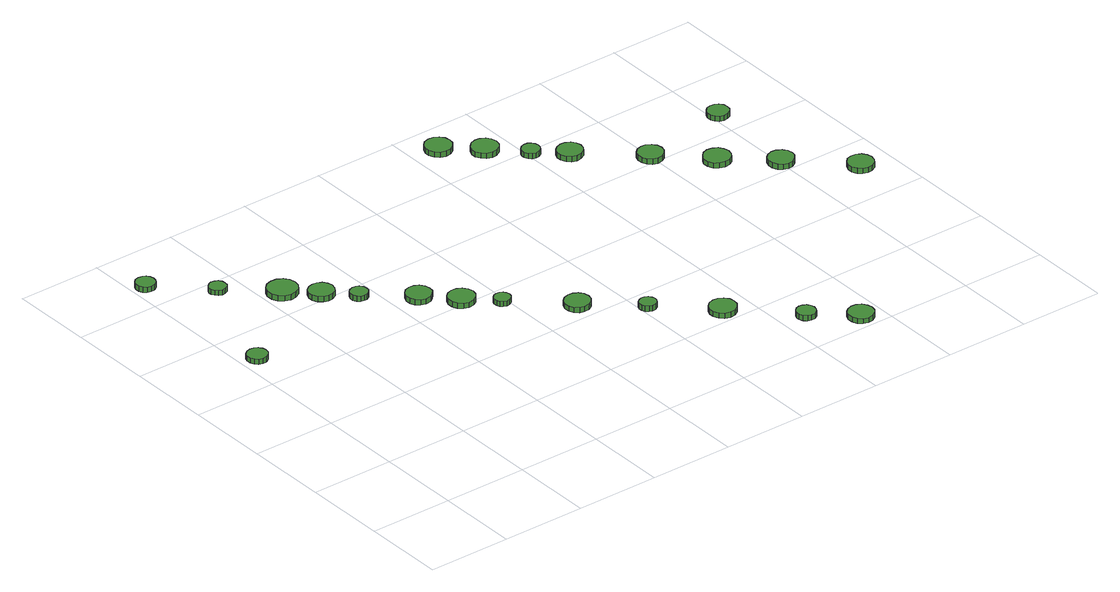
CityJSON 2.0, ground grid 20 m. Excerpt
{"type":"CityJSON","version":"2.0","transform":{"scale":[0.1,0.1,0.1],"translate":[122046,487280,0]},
"CityObjects":{
"tree1":{"type":"SolitaryVegetationObject","attributes":{"function":"something"},"geometry":[{"type":"MultiSurface","lod":"1","boundaries":[[[0,1,2,3,4,5,6,7,8,9,10,11,12,13,14]],[[15,16,17,18,19,20,21,22,23,24,25,26,27,28,29]],[[0,29,28,1]],[[1,28,27,2]],[[2,27,26,3]],[[3,26,25,4]],[[4,25,24,5]],[[5,24,23,6]],[[6,23,22,7]],[[7,22,21,8]],[[8,21,20,9]],[[9,20,19,10]],[[10,19,18,11]],[[11,18,17,12]],[[12,17,16,13]],[[13,16,15,14]],[[14,15,29,0]]]}]},
"tree2":{"type":"SolitaryVegetationObject","attributes":{"function":"something"},"geometry":[{"type":"MultiSurface","lod":"1","boundaries":[[[30,31,32,33,34,35,36,37,38,39,40,41,42,43,44]],[[45,46,47,48,49,50,51,52,53,54,55,56,57,58,59]],[[30,59,58,31]],[[31,58,57,32]],[[32,57,56,33]],[[33,56,55,34]],[[34,55,54,35]],[[35,54,53,36]],[[36,53,52,37]],[[37,52,51,38]],[[38,51,50,39]],[[39,50,49,40]],[[40,49,48,41]],[[41,48,47,42]],[[42,47,46,43]],[[43,46,45,44]],[[44,45,59,30]]]}]},
"tree3":{"type":"SolitaryVegetationObject","attributes":{"function":"something"},"geometry":[{"type":"MultiSurface","lod":"1","boundaries":[[[60,61,62,63,64,65,66,67,68,69,70,71,72,73,74]],[[75,76,77,78,79,80,81,82,83,84,85,86,87,88,89]],[[60,89,88,61]],[[61,88,87,62]],[[62,87,86,63]],[[63,86,85,64]],[[64,85,84,65]],[[65,84,83,66]],[[66,83,82,67]],[[67,82,81,68]],[[68,81,80,69]],[[69,80,79,70]],[[70,79,78,71]],[[71,78,77,72]],[[72,77,76,73]],[[73,76,75,74]],[[74,75,89,60]]]}]},
"tree4":{"type":"SolitaryVegetationObject","attributes":{"function":"something"},"geometry":[{"type":"MultiSurface","lod":"1","boundaries":[[[90,91,92,93,94,95,96,97,98,99,100,101,102,103,104]],[[105,106,107,108,109,110,111,112,113,114,115,116,117,118,119]],[[90,119,118,91]],[[91,118,117,92]],[[92,117,116,93]],[[93,116,115,94]],[[94,115,114,95]],[[95,114,113,96]],[[96,113,112,97]],[[97,112,111,98]],[[98,111,110,99]],[[99,110,109,100]],[[100,109,108,101]],[[101,108,107,102]],[[102,107,106,103]],[[103,106,105,104]],[[104,105,119,90]]]}]},
"tree5":{"type":"SolitaryVegetationObject","attributes":{"function":"something"},"geometry":[{"type":"MultiSurface","lod":"1","boundaries":[[[120,121,122,123,124,125,126,127,128,129,130,131,132,133,134]],[[135,136,137,138,139,140,141,142,143,144,145,146,147,148,149]],[[120,149,148,121]],[[121,148,147,122]],[[122,147,146,123]],[[123,146,145,124]],[[124,145,144,125]],[[125,144,143,126]],[[126,143,142,127]],[[127,142,141,128]],[[128,141,140,129]],[[129,140,139,130]],[[130,139,138,131]],[[131,138,137,132]],[[132,137,136,133]],[[133,136,135,134]],[[134,135,149,120]]]}]},
"tree6":{"type":"SolitaryVegetationObject","attributes":{"function":"something"},"geometry":[{"type":"MultiSurface","lod":"1","boundaries":[[[150,151,152,153,154,155,156,157,158,159,160,161,162,163,164]],[[165,166,167,168,169,170,171,172,173,174,175,176,177,178,179]],[[150,179,178,151]],[[151,178,177,152]],[[152,177,176,153]],[[153,176,175,154]],[[154,175,174,155]],[[155,174,173,156]],[[156,173,172,157]],[[157,172,171,158]],[[158,171,170,159]],[[159,170,169,160]],[[160,169,168,161]],[[161,168,167,162]],[[162,167,166,163]],[[163,166,165,164]],[[164,165,179,150]]]}]},
"tree7":{"type":"SolitaryVegetationObject","attributes":{"function":"something"},"geometry":[{"type":"MultiSurface","lod":"1","boundaries":[[[180,181,182,183,184,185,186,187,188,189,190,191,192,193,194]],[[195,196,197,198,199,200,201,202,203,204,205,206,207,208,209]],[[180,209,208,181]],[[181,208,207,182]],[[182,207,206,183]],[[183,206,205,184]],[[184,205,204,185]],[[185,204,203,186]],[[186,203,202,187]],[[187,202,201,188]],[[188,201,200,189]],[[189,200,199,190]],[[190,199,198,191]],[[191,198,197,192]],[[192,197,196,193]],[[193,196,195,194]],[[194,195,209,180]]]}]},
"tree8":{"type":"SolitaryVegetationObject","attributes":{"function":"something"},"geometry":[{"type":"MultiSurface","lod":"1","boundaries":[[[210,211,212,213,214,215,216,217,218,219,220,221,222,223,224]],[[225,226,227,228,229,230,231,232,233,234,235,236,237,238,239]],[[210,239,238,211]],[[211,238,237,212]],[[212,237,236,213]],[[213,236,235,214]],[[214,235,234,215]],[[215,234,233,216]],[[216,233,232,217]],[[217,232,231,218]],[[218,231,230,219]],[[219,230,229,220]],[[220,229,228,221]],[[221,228,227,222]],[[222,227,226,223]],[[223,226,225,224]],[[224,225,239,210]]]}]},
"tree9":{"type":"SolitaryVegetationObject","attributes":{"function":"something"},"geometry":[{"type":"MultiSurface","lod":"1","boundaries":[[[240,241,242,243,244,245,246,247,248,249,250,251,252,253,254]],[[255,256,257,258,259,260,261,262,263,264,265,266,267,268,269]],[[240,269,268,241]],[[241,268,267,242]],[[242,267,266,243]],[[243,266,265,244]],[[244,265,264,245]],[[245,264,263,246]],[[246,263,262,247]],[[247,262,261,248]],[[248,261,260,249]],[[249,260,259,250]],[[250,259,258,251]],[[251,258,257,252]],[[252,257,256,253]],[[253,256,255,254]],[[254,255,269,240]]]}]},
"tree10":{"type":"SolitaryVegetationObject","attributes":{"function":"something"},"geometry":[{"type":"MultiSurface","lod":"1","boundaries":[[[270,271,272,273,274,275,276,277,278,279,280,281,282,283,284]],[[285,286,287,288,289,290,291,292,293,294,295,296,297,298,299]],[[270,299,298,271]],[[271,298,297,272]],[[272,297,296,273]],[[273,296,295,274]],[[274,295,294,275]],[[275,294,293,276]],[[276,293,292,277]],[[277,292,291,278]],[[278,291,290,279]],[[279,290,289,280]],[[280,289,288,281]],[[281,288,287,282]],[[282,287,286,283]],[[283,286,285,284]],[[284,285,299,270]]]}]},
"tree11":{"type":"SolitaryVegetationObject","attributes":{"function":"something"},"geometry":[{"type":"MultiSurface","lod":"1","boundaries":[[[300,301,302,303,304,305,306,307,308,309,310,311,312,313,314]],[[315,316,317,318,319,320,321,322,323,324,325,326,327,328,329]],[[300,329,328,301]],[[301,328,327,302]],[[302,327,326,303]],[[303,326,325,304]],[[304,325,324,305]],[[305,324,323,306]],[[306,323,322,307]],[[307,322,321,308]],[[308,321,320,309]],[[309,320,319,310]],[[310,319,318,311]],[[311,318,317,312]],[[312,317,316,313]],[[313,316,315,314]],[[314,315,329,300]]]}]},
"tree12":{"type":"SolitaryVegetationObject","attributes":{"function":"something"},"geometry":[{"type":"MultiSurface","lod":"1","boundaries":[[[330,331,332,333,334,335,336,337,338,339,340,341,342,343,344]],[[345,346,347,348,349,350,351,352,353,354,355,356,357,358,359]],[[330,359,358,331]],[[331,358,357,332]],[[332,357,356,333]],[[333,356,355,334]],[[334,355,354,335]],[[335,354,353,336]],[[336,353,352,337]],[[337,352,351,338]],[[338,351,350,339]],[[339,350,349,340]],[[340,349,348,341]],[[341,348,347,342]],[[342,347,346,343]],[[343,346,345,344]],[[344,345,359,330]]]}]},
"tree13":{"type":"SolitaryVegetationObject","attributes":{"function":"something"},"geometry":[{"type":"MultiSurface","lod":"1","boundaries":[[[360,361,362,363,364,365,366,367,368,369,370,371,372,373,374]],[[375,376,377,378,379,380,381,382,383,384,385,386,387,388,389]],[[360,389,388,361]],[[361,388,387,362]],[[362,387,386,363]],[[363,386,385,364]],[[364,385,384,365]],[[365,384,383,366]],[[366,383,382,367]],[[367,382,381,368]],[[368,381,380,369]],[[369,380,379,370]],[[370,379,378,371]],[[371,378,377,372]],[[372,377,376,373]],[[373,376,375,374]],[[374,375,389,360]]]}]},
"tree14":{"type":"SolitaryVegetationObject","attributes":{"function":"something"},"geometry":[{"type":"MultiSurface","lod":"1","boundaries":[[[390,391,392,393,394,395,396,397,398,399,400,401,402,403,404]],[[405,406,407,408,409,410,411,412,413,414,415,416,417,418,419]],[[390,419,418,391]],[[391,418,417,392]],[[392,417,416,393]],[[393,416,415,394]],[[394,415,414,395]],[[395,414,413,396]],[[396,413,412,397]],[[397,412,411,398]],[[398,411,410,399]],[[399,410,409,400]],[[400,409,408,401]],[[401,408,407,402]],[[402,407,406,403]],[[403,406,405,404]],[[404,405,419,390]]]}]},
"tree15":{"type":"SolitaryVegetationObject","attributes":{"function":"something"},"geometry":[{"type":"MultiSurface","lod":"1","boundaries":[[[420,421,422,423,424,425,426,427,428,429,430,431,432,433,434]],[[435,436,437,438,439,440,441,442,443,444,445,446,447,448,449]],[[420,449,448,421]],[[421,448,447,422]],[[422,447,446,423]],[[423,446,445,424]],[[424,445,444,425]],[[425,444,443,426]],[[426,443,442,427]],[[427,442,441,428]],[[428,441,440,429]],[[429,440,439,430]],[[430,439,438,431]],[[431,438,437,432]],[[432,437,436,433]],[[433,436,435,434]],[[434,435,449,420]]]}]},
"tree16":{"type":"SolitaryVegetationObject","attributes":{"function":"something"},"geometry":[{"type":"MultiSurface","lod":"1","boundaries":[[[450,451,452,453,454,455,456,457,458,459,460,461,462,463,464]],[[465,466,467,468,469,470,471,472,473,474,475,476,477,478,479]],[[450,479,478,451]],[[451,478,477,452]],[[452,477,476,453]],[[453,476,475,454]],[[454,475,474,455]],[[455,474,473,456]],[[456,473,472,457]],[[457,472,471,458]],[[458,471,470,459]],[[459,470,469,460]],[[460,469,468,461]],[[461,468,467,462]],[[462,467,466,463]],[[463,466,465,464]],[[464,465,479,450]]]}]},
"tree17":{"type":"SolitaryVegetationObject","attributes":{"function":"something"},"geometry":[{"type":"MultiSurface","lod":"1","boundaries":[[[480,481,482,483,484,485,486,487,488,489,490,491,492,493,494]],[[495,496,497,498,499,500,501,502,503,504,505,506,507,508,509]],[[480,509,508,481]],[[481,508,507,482]],[[482,507,506,483]],[[483,506,505,484]],[[484,505,504,485]],[[485,504,503,486]],[[486,503,502,487]],[[487,502,501,488]],[[488,501,500,489]],[[489,500,499,490]],[[490,499,498,491]],[[491,498,497,492]],[[492,497,496,493]],[[493,496,495,494]],[[494,495,509,480]]]}]},
"tree18":{"type":"SolitaryVegetationObject","attributes":{"function":"something"},"geometry":[{"type":"MultiSurface","lod":"1","boundaries":[[[510,511,512,513,514,515,516,517,518,519,520,521,522,523,524]],[[525,526,527,528,529,530,531,532,533,534,535,536,537,538,539]],[[510,539,538,511]],[[511,538,537,512]],[[512,537,536,513]],[[513,536,535,514]],[[514,535,534,515]],[[515,534,533,516]],[[516,533,532,517]],[[517,532,531,518]],[[518,531,530,519]],[[519,530,529,520]],[[520,529,528,521]],[[521,528,527,522]],[[522,527,526,523]],[[523,526,525,524]],[[524,525,539,510]]]}]},
"tree19":{"type":"SolitaryVegetationObject","attributes":{"function":"something"},"geometry":[{"type":"MultiSurface","lod":"1","boundaries":[[[540,541,542,543,544,545,546,547,548,549,550,551,552,553,554]],[[555,556,557,558,559,560,561,562,563,564,565,566,567,568,569]],[[540,569,568,541]],[[541,568,567,542]],[[542,567,566,543]],[[543,566,565,544]],[[544,565,564,545]],[[545,564,563,546]],[[546,563,562,547]],[[547,562,561,548]],[[548,561,560,549]],[[549,560,559,550]],[[550,559,558,551]],[[551,558,557,552]],[[552,557,556,553]],[[553,556,555,554]],[[554,555,569,540]]]}]},
"tree20":{"type":"SolitaryVegetationObject","attributes":{"function":"something"},"geometry":[{"type":"MultiSurface","lod":"1","boundaries":[[[570,571,572,573,574,575,576,577,578,579,580,581,582,583,584]],[[585,586,587,588,589,590,591,592,593,594,595,596,597,598,599]],[[570,599,598,571]],[[571,598,597,572]],[[572,597,596,573]],[[573,596,595,574]],[[574,595,594,575]],[[575,594,593,576]],[[576,593,592,577]],[[577,592,591,578]],[[578,591,590,579]],[[579,590,589,580]],[[580,589,588,581]],[[581,588,587,582]],[[582,587,586,583]],[[583,586,585,584]],[[584,585,599,570]]]}]},
"tree21":{"type":"SolitaryVegetationObject","attributes":{"function":"something"},"geometry":[{"type":"MultiSurface","lod":"1","boundaries":[[[600,601,602,603,604,605,606,607,608,609,610,611,612,613,614]],[[615,616,617,618,619,620,621,622,623,624,625,626,627,628,629]],[[600,629,628,601]],[[601,628,627,602]],[[602,627,626,603]],[[603,626,625,604]],[[604,625,624,605]],[[605,624,623,606]],[[606,623,622,607]],[[607,622,621,608]],[[608,621,620,609]],[[609,620,619,610]],[[610,619,618,611]],[[611,618,617,612]],[[612,617,616,613]],[[613,616,615,614]],[[614,615,629,600]]]}]},
"tree22":{"type":"SolitaryVegetationObject","attributes":{"function":"something"},"geometry":[{"type":"MultiSurface","lod":"1","boundaries":[[[630,631,632,633,634,635,636,637,638,639,640,641,642,643,644]],[[645,646,647,648,649,650,651,652,653,654,655,656,657,658,659]],[[630,659,658,631]],[[631,658,657,632]],[[632,657,656,633]],[[633,656,655,634]],[[634,655,654,635]],[[635,654,653,636]],[[636,653,652,637]],[[637,652,651,638]],[[638,651,650,639]],[[639,650,649,640]],[[640,649,648,641]],[[641,648,647,642]],[[642,647,646,643]],[[643,646,645,644]],[[644,645,659,630]]]}]},
"tree23":{"type":"SolitaryVegetationObject","attributes":{"function":"something"},"geometry":[{"type":"MultiSurface","lod":"1","boundaries":[[[660,661,662,663,664,665,666,667,668,669,670,671,672,673,674]],[[675,676,677,678,679,680,681,682,683,684,685,686,687,688,689]],[[660,689,688,661]],[[661,688,687,662]],[[662,687,686,663]],[[663,686,685,664]],[[664,685,684,665]],[[665,684,683,666]],[[666,683,682,667]],[[667,682,681,668]],[[668,681,680,669]],[[669,680,679,670]],[[670,679,678,671]],[[671,678,677,672]],[[672,677,676,673]],[[673,676,675,674]],[[674,675,689,660]]]}]}
},
"vertices":[
[59,695,18],[57,704,18],[51,712,18],[43,717,18],[33,718,18],[23,715,18],[16,709,18],[12,700,18],[12,690,18],[16,681,18],[23,674,18],[33,671,18],[43,672,18],[51,677,18],[57,685,18],[57,685,5],[51,677,5],[43,672,5],[33,671,5],[23,674,5],[16,681,5],[12,690,5],[12,700,5],[16,709,5],[23,715,5],[33,718,5],[43,717,5],[51,712,5],[57,704,5],[59,695,5],
[54,1072,16],[52,1081,16],[47,1089,16],[39,1093,16],[29,1094,16],[20,1092,16],[13,1085,16],[9,1077,16],[9,1067,16],[13,1058,16],[20,1052,16],[29,1049,16],[39,1050,16],[47,1055,16],[52,1063,16],[52,1063,3],[47,1055,3],[39,1050,3],[29,1049,3],[20,1052,3],[13,1058,3],[9,1067,3],[9,1077,3],[13,1085,3],[20,1092,3],[29,1094,3],[39,1093,3],[47,1089,3],[52,1081,3],[54,1072,3],
[163,967,14],[162,975,14],[157,982,14],[149,986,14],[141,987,14],[133,984,14],[127,978,14],[123,971,14],[123,962,14],[127,955,14],[133,949,14],[141,946,14],[149,947,14],[157,951,14],[162,958,14],[162,958,2],[157,951,2],[149,947,2],[141,946,2],[133,949,2],[127,955,2],[123,962,2],[123,971,2],[127,978,2],[133,984,2],[141,987,2],[149,986,2],[157,982,2],[162,975,2],[163,967,2],
[279,872,17],[276,887,17],[267,899,17],[254,906,17],[240,907,17],[226,903,17],[215,893,17],[209,880,17],[209,865,17],[215,852,17],[226,842,17],[240,837,17],[254,839,17],[267,846,17],[276,858,17],[276,858,4],[267,846,4],[254,839,4],[240,837,4],[226,842,4],[215,852,4],[209,865,4],[209,880,4],[215,893,4],[226,903,4],[240,907,4],[254,906,4],[267,899,4],[276,887,4],[279,872,4],
[334,815,16],[331,827,16],[324,837,16],[313,843,16],[301,844,16],[290,841,16],[280,833,16],[275,821,16],[275,809,16],[280,798,16],[290,790,16],[301,786,16],[313,787,16],[324,793,16],[331,803,16],[331,803,3],[324,793,3],[313,787,3],[301,786,3],[290,790,3],[280,798,3],[275,809,3],[275,821,3],[280,833,3],[290,841,3],[301,844,3],[313,843,3],[324,837,3],[331,827,3],[334,815,3],
[383,760,16],[382,769,16],[376,776,16],[369,780,16],[360,781,16],[352,778,16],[346,773,16],[342,765,16],[342,756,16],[346,748,16],[352,742,16],[360,740,16],[369,740,16],[376,745,16],[382,752,16],[382,752,3],[376,745,3],[369,740,3],[360,740,3],[352,742,3],[346,748,3],[342,756,3],[342,765,3],[346,773,3],[352,778,3],[360,781,3],[369,780,3],[376,776,3],[382,769,3],[383,760,3],
[487,676,17],[485,688,17],[477,699,17],[467,705,17],[454,706,17],[442,702,17],[433,694,17],[428,682,17],[428,670,17],[433,659,17],[442,650,17],[454,646,17],[467,648,17],[477,654,17],[485,664,17],[485,664,4],[477,654,4],[467,648,4],[454,646,4],[442,650,4],[433,659,4],[428,670,4],[428,682,4],[433,694,4],[442,702,4],[454,706,4],[467,705,4],[477,699,4],[485,688,4],[487,676,4],
[553,611,16],[550,624,16],[542,634,16],[531,641,16],[518,642,16],[506,638,16],[496,630,16],[491,618,16],[491,605,16],[496,593,16],[506,584,16],[518,580,16],[531,582,16],[542,588,16],[550,599,16],[550,599,3],[542,588,3],[531,582,3],[518,580,3],[506,584,3],[496,593,3],[491,605,3],[491,618,3],[496,630,3],[506,638,3],[518,642,3],[531,641,3],[542,634,3],[550,624,3],[553,611,3],
[607,555,15],[605,563,15],[601,569,15],[594,573,15],[586,574,15],[578,572,15],[572,566,15],[569,559,15],[569,551,15],[572,544,15],[578,539,15],[586,536,15],[594,537,15],[601,541,15],[605,547,15],[605,547,2],[601,541,2],[594,537,2],[586,536,2],[578,539,2],[572,544,2],[569,551,2],[569,559,2],[572,566,2],[578,572,2],[586,574,2],[594,573,2],[601,569,2],[605,563,2],[607,555,2],
[734,445,15],[732,458,15],[724,468,15],[714,474,15],[701,475,15],[689,471,15],[680,463,15],[675,452,15],[675,439,15],[680,428,15],[689,419,15],[701,416,15],[714,417,15],[724,423,15],[732,433,15],[732,433,2],[724,423,2],[714,417,2],[701,416,2],[689,419,2],[680,428,2],[675,439,2],[675,452,2],[680,463,2],[689,471,2],[701,475,2],[714,474,2],[724,468,2],[732,458,2],[734,445,2],
[838,349,15],[836,357,15],[831,364,15],[824,368,15],[816,369,15],[808,366,15],[802,361,15],[798,353,15],[798,345,15],[802,337,15],[808,332,15],[816,329,15],[824,330,15],[831,334,15],[836,341,15],[836,341,2],[831,334,2],[824,330,2],[816,329,2],[808,332,2],[802,337,2],[798,345,2],[798,353,2],[802,361,2],[808,366,2],[816,369,2],[824,368,2],[831,364,2],[836,357,2],[838,349,2],
[964,238,14],[962,251,14],[954,261,14],[943,268,14],[930,269,14],[917,265,14],[908,256,14],[903,244,14],[903,232,14],[908,220,14],[917,211,14],[930,207,14],[943,208,14],[954,215,14],[962,225,14],[962,225,1],[954,215,1],[943,208,1],[930,207,1],[917,211,1],[908,220,1],[903,232,1],[903,244,1],[908,256,1],[917,265,1],[930,269,1],[943,268,1],[954,261,1],[962,251,1],[964,238,1],
[1081,113,15],[1079,122,15],[1074,129,15],[1066,134,15],[1057,135,15],[1048,132,15],[1041,126,15],[1037,117,15],[1037,108,15],[1041,99,15],[1048,93,15],[1057,90,15],[1066,91,15],[1074,96,15],[1079,103,15],[1079,103,2],[1074,96,2],[1066,91,2],[1057,90,2],[1048,93,2],[1041,99,2],[1037,108,2],[1037,117,2],[1041,126,2],[1048,132,2],[1057,135,2],[1066,134,2],[1074,129,2],[1079,122,2],[1081,113,2],
[1177,36,15],[1174,48,15],[1167,59,15],[1156,65,15],[1144,66,15],[1132,62,15],[1123,54,15],[1118,43,15],[1118,30,15],[1123,19,15],[1132,10,15],[1144,6,15],[1156,8,15],[1167,14,15],[1174,24,15],[1174,24,3],[1167,14,3],[1156,8,3],[1144,6,3],[1132,10,3],[1123,19,3],[1118,30,3],[1118,43,3],[1123,54,3],[1132,62,3],[1144,66,3],[1156,65,3],[1167,59,3],[1174,48,3],[1177,36,3],
[895,1123,14],[893,1136,14],[885,1146,14],[874,1153,14],[861,1154,14],[848,1150,14],[839,1141,14],[834,1130,14],[834,1117,14],[839,1105,14],[848,1096,14],[861,1092,14],[874,1093,14],[885,1100,14],[893,1110,14],[893,1110,1],[885,1100,1],[874,1093,1],[861,1092,1],[848,1096,1],[839,1105,1],[834,1117,1],[834,1130,1],[839,1141,1],[848,1150,1],[861,1154,1],[874,1153,1],[885,1146,1],[893,1136,1],[895,1123,1],
[969,1057,15],[966,1070,15],[959,1080,15],[947,1087,15],[935,1088,15],[922,1084,15],[913,1075,15],[907,1063,15],[907,1050,15],[913,1039,15],[922,1030,15],[935,1026,15],[947,1027,15],[959,1034,15],[966,1044,15],[966,1044,2],[959,1034,2],[947,1027,2],[935,1026,2],[922,1030,2],[913,1039,2],[907,1050,2],[907,1063,2],[913,1075,2],[922,1084,2],[935,1088,2],[947,1087,2],[959,1080,2],[966,1070,2],[969,1057,2],
[1030,990,14],[1028,998,14],[1023,1006,14],[1016,1010,14],[1007,1011,14],[998,1008,14],[992,1002,14],[988,994,14],[988,985,14],[992,977,14],[998,971,14],[1007,968,14],[1016,969,14],[1023,974,14],[1028,981,14],[1028,981,1],[1023,974,1],[1016,969,1],[1007,968,1],[998,971,1],[992,977,1],[988,985,1],[988,994,1],[992,1002,1],[998,1008,1],[1007,1011,1],[1016,1010,1],[1023,1006,1],[1028,998,1],[1030,990,1],
[1101,935,14],[1098,947,14],[1091,957,14],[1080,963,14],[1068,964,14],[1056,960,14],[1047,952,14],[1042,941,14],[1042,929,14],[1047,917,14],[1056,909,14],[1068,905,14],[1080,907,14],[1091,913,14],[1098,923,14],[1098,923,1],[1091,913,1],[1080,907,1],[1068,905,1],[1056,909,1],[1047,917,1],[1042,929,1],[1042,941,1],[1047,952,1],[1056,960,1],[1068,964,1],[1080,963,1],[1091,957,1],[1098,947,1],[1101,935,1],
[1227,818,16],[1225,830,16],[1217,840,16],[1206,847,16],[1194,848,16],[1182,844,16],[1173,836,16],[1168,824,16],[1168,812,16],[1173,801,16],[1182,792,16],[1194,788,16],[1206,790,16],[1217,796,16],[1225,806,16],[1225,806,3],[1217,796,3],[1206,790,3],[1194,788,3],[1182,792,3],[1173,801,3],[1168,812,3],[1168,824,3],[1173,836,3],[1182,844,3],[1194,848,3],[1206,847,3],[1217,840,3],[1225,830,3],[1227,818,3],
[1331,721,15],[1328,733,15],[1321,744,15],[1310,750,15],[1297,752,15],[1284,748,15],[1275,739,15],[1269,727,15],[1269,714,15],[1275,702,15],[1284,694,15],[1297,690,15],[1310,691,15],[1321,697,15],[1328,708,15],[1328,708,2],[1321,697,2],[1310,691,2],[1297,690,2],[1284,694,2],[1275,702,2],[1269,714,2],[1269,727,2],[1275,739,2],[1284,748,2],[1297,752,2],[1310,750,2],[1321,744,2],[1328,733,2],[1331,721,2],
[1432,631,15],[1430,643,15],[1422,653,15],[1411,660,15],[1399,661,15],[1387,657,15],[1378,649,15],[1373,637,15],[1373,625,15],[1378,613,15],[1387,605,15],[1399,601,15],[1411,602,15],[1422,609,15],[1430,619,15],[1430,619,2],[1422,609,2],[1411,602,2],[1399,601,2],[1387,605,2],[1378,613,2],[1373,625,2],[1373,637,2],[1378,649,2],[1387,657,2],[1399,661,2],[1411,660,2],[1422,653,2],[1430,643,2],[1432,631,2],
[1439,861,16],[1437,871,16],[1431,880,16],[1422,885,16],[1411,886,16],[1401,883,16],[1394,876,16],[1390,866,16],[1390,856,16],[1394,847,16],[1401,840,16],[1411,836,16],[1422,838,16],[1431,843,16],[1437,851,16],[1437,851,3],[1431,843,3],[1422,838,3],[1411,836,3],[1401,840,3],[1394,847,3],[1390,856,3],[1390,866,3],[1394,876,3],[1401,883,3],[1411,886,3],[1422,885,3],[1431,880,3],[1437,871,3],[1439,861,3],
[1556,516,13],[1553,528,13],[1546,538,13],[1535,544,13],[1523,545,13],[1511,542,13],[1502,533,13],[1497,522,13],[1497,509,13],[1502,498,13],[1511,490,13],[1523,486,13],[1535,487,13],[1546,493,13],[1553,503,13],[1553,503,0],[1546,493,0],[1535,487,0],[1523,486,0],[1511,490,0],[1502,498,0],[1497,509,0],[1497,522,0],[1502,533,0],[1511,542,0],[1523,545,0],[1535,544,0],[1546,538,0],[1553,528,0],[1556,516,0]
]}
